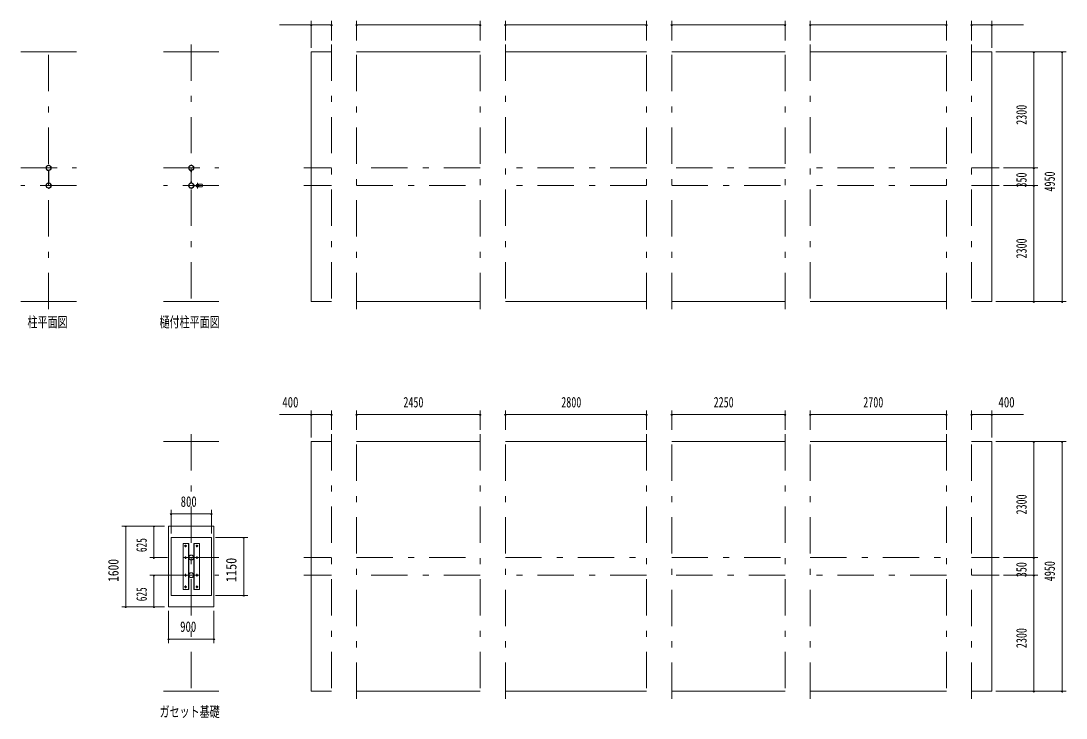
# Model space of a CAD drawing. Units: millimetres, scale not verified. Extents: x -34836 to 34836, y -16800 to 16800.
# Drawn here: x -34836 to -14100, y -12877 to 945 of the extents above; entities that cross this region are included whole.
import ezdxf
from ezdxf.enums import TextEntityAlignment as Align

# ---------------------------------------------------------------- set-up
doc = ezdxf.new("R2010")
doc.units = ezdxf.units.MM
doc.header["$LTSCALE"] = 60
doc.linetypes.add('USER3', pattern=[24, 12, -5, 2, -5])
for name, color, linetype, lineweight in [('0-2_1-08BOLD', 7, 'Continuous', 18), ('0-3_1-28CENTER', 3, 'USER3', 18), ('0-5_1-58DIM', 3, 'Continuous', 18)]:
    doc.layers.add(name, color=color, linetype=linetype, lineweight=lineweight)
doc.styles.add('ＭＳ ゴシック', font='')
doc.styles.get('ＭＳ ゴシック').set_extended_font_data('MS Gothic')

msp = doc.modelspace()

# ---------------------------------------------------------------- linework, layer by layer
at = {"layer": '0-2_1-08BOLD'}
for p, q in [((-33736.12, 330.04), (-34836.13, 330.04)), ((-32006.39, 330.04), (-30906.39, 330.04)), ((-25724.95, 330.04), (-28174.95, 330.04)), ((-22424.95, 330.04), (-25224.95, 330.04)), ((-19674.95, 330.04), (-21924.95, 330.04)), ((-16474.95, 330.04), (-19174.96, 330.04)), ((-34287.53, -2269.17), (-34287.53, -2020.73)), ((-34284.73, -2024.27), (-34287.53, -2024.27)), ((-34284.73, -2020.73), (-34284.73, -2269.17)), ((-34284.73, -2052.27), (-34283.13, -2052.27)), ((-34283.13, -2052.27), (-34283.13, -2022.27)), ((-31457.79, -2269.17), (-31457.79, -2020.73)), ((-31457.79, -2024.27), (-31454.99, -2024.27)), ((-31454.99, -2020.73), (-31454.99, -2269.17)), ((-34287.53, -2265.64), (-34284.73, -2265.64)), ((-31454.99, -2265.64), (-31457.79, -2265.64)), ((-31405.68, -2316.95), (-31359.48, -2316.95)), ((-31359.48, -2322.95), (-31405.68, -2322.95)), ((-31360.88, -2315.35), (-31404.19, -2315.35)), ((-31404.19, -2324.55), (-31360.88, -2324.55)), ((-31322.62, -2292.45), (-31238.04, -2292.45)), ((-31238.04, -2347.45), (-31322.62, -2347.45)), ((-33736.12, -4619.95), (-34836.13, -4619.95)), ((-30906.39, -4619.95), (-32006.39, -4619.95)), ((-28174.95, -4619.95), (-25724.95, -4619.95)), ((-25224.95, -4619.95), (-22424.95, -4619.95)), ((-21924.95, -4619.95), (-19674.95, -4619.95)), ((-19174.96, -4619.95), (-16474.95, -4619.95)), ((-15974.95, -4619.95), (-15574.95, -4619.95)), ((-32006.39, -7395.37), (-30906.39, -7395.37)), ((-25724.95, -7395.37), (-28174.95, -7395.37)), ((-22424.95, -7395.37), (-25224.95, -7395.37)), ((-19674.95, -7395.37), (-21924.95, -7395.37)), ((-16474.95, -7395.37), (-19174.96, -7395.37)), ((-31511.69, -10325.36), (-31511.69, -9415.37)), ((-31401.09, -9415.37), (-31401.09, -10325.36)), ((-32006.39, -12345.36), (-30906.39, -12345.36)), ((-28174.95, -12345.36), (-25724.95, -12345.36)), ((-25224.95, -12345.36), (-22424.95, -12345.36)), ((-21924.95, -12345.36), (-19674.95, -12345.36)), ((-19174.96, -12345.36), (-16474.95, -12345.36)), ((-15974.95, -12345.36), (-15574.95, -12345.36))]:
    msp.add_line(p, q, dxfattribs=at)
for points in [[(-28674.95, 330.04), (-29074.95, 330.04), (-29074.95, -4619.95), (-28674.95, -4619.95)], [(-15574.95, -4619.95), (-15574.95, 330.04), (-15974.95, 330.04)], [(-34289.13, -2022.27), (-34289.13, -2052.27), (-34287.53, -2052.27)], [(-31457.79, -2052.27), (-31459.39, -2052.27), (-31459.39, -2022.27)], [(-31453.39, -2022.27), (-31453.39, -2052.27), (-31454.99, -2052.27)], [(-34287.53, -2237.64), (-34289.13, -2237.64), (-34289.13, -2267.64)], [(-34283.13, -2267.64), (-34283.13, -2237.64), (-34284.73, -2237.64)], [(-31457.79, -2237.64), (-31459.39, -2237.64), (-31459.39, -2267.64)], [(-31453.39, -2267.64), (-31453.39, -2237.64), (-31454.99, -2237.64)], [(-28674.95, -7395.37), (-29074.95, -7395.37), (-29074.95, -12345.36), (-28674.95, -12345.36)], [(-15574.95, -12345.36), (-15574.95, -7395.37), (-15974.95, -7395.37)]]:
    msp.add_lwpolyline(points, dxfattribs=at)
for points in [[(-31006.39, -9070.36), (-31006.39, -10670.37), (-31906.39, -10670.37), (-31906.39, -9070.36)], [(-31056.39, -9295.36), (-31856.39, -9295.36), (-31856.39, -10445.37), (-31056.39, -10445.37)], [(-31507.19, -10325.36), (-31619.19, -10325.36), (-31619.19, -9415.37), (-31507.19, -9415.37)], [(-31293.59, -9415.37), (-31405.59, -9415.37), (-31405.59, -10325.36), (-31293.59, -10325.36)]]:
    msp.add_lwpolyline(points, close=True, dxfattribs=at)
for centre, radius in [((-34286.13, -1969.95), 50.8), ((-34286.13, -1969.95), 46.6), ((-34286.13, -1915.3), 2.25), ((-31456.39, -1969.95), 50.8), ((-31456.39, -1969.95), 46.6), ((-31456.39, -1915.3), 2.25), ((-34286.13, -2319.95), 50.8), ((-34286.13, -2319.95), 46.6), ((-31456.39, -2319.95), 52.4), ((-31456.39, -2319.95), 50.8), ((-31456.39, -2319.95), 46.6), ((-34286.13, -2374.61), 2.25), ((-31511.04, -2319.95), 2.25), ((-31456.39, -2374.61), 2.25), ((-31332.14, -2319.95), 27.5), ((-31300.79, -2319.95), 2.25), ((-31569.19, -9465.37), 14.5), ((-31343.59, -9465.37), 14.5), ((-31569.19, -9695.37), 14.5), ((-31456.39, -9695.37), 50.8), ((-31456.39, -9695.37), 46.6), ((-31343.59, -9695.37), 14.5), ((-31569.19, -10045.36), 14.5), ((-31456.39, -10045.36), 50.8), ((-31456.39, -10045.36), 46.6), ((-31343.59, -10045.36), 14.5), ((-31569.19, -10275.36), 14.5), ((-31343.59, -10275.36), 14.5)]:
    msp.add_circle(centre, radius, dxfattribs=at)
for centre, radius, start, end in [((-34286.13, -1969.95), 52.4, 93.34433, 266.72241), ((-34286.13, -1915.3), 3.85, 322.09248, 270), ((-34286.13, -1969.95), 52.4, 273.28569, 90), ((-31456.39, -1969.95), 52.4, 93.34433, 266.72241), ((-31456.39, -1915.3), 3.85, 322.09248, 270), ((-31456.39, -1969.95), 52.4, 273.28569, 90), ((-34286.13, -2319.95), 52.4, 93.27759, 266.65567), ((-34286.13, -2319.95), 52.4, 270, 86.71431), ((-34286.13, -2374.61), 3.85, 90, 37.90752), ((-31511.04, -2319.95), 3.85, 52.09248, 0), ((-31456.39, -2374.61), 3.85, 90, 37.90752), ((-31332.14, -2319.95), 29.1, 0, 170.90512), ((-31332.14, -2319.95), 29.1, 189.09488, 354.06984), ((-31349.54, -2319.95), 44.9, 19.58864, 37.76454), ((-31349.54, -2319.95), 44.9, 322.23546, 340.41136), ((-31300.79, -2319.95), 3.85, 180, 128.65778), ((-31273.54, -2319.95), 44.9, 322.23546, 37.76454)]:
    msp.add_arc(centre, radius, start, end, dxfattribs=at)
at = {"layer": '0-3_1-28CENTER'}
for p, q in [((-34286.13, -4769.95), (-34286.13, 480.04)), ((-31456.39, 480.04), (-31456.39, -4769.95)), ((-28674.95, 480.04), (-28674.95, -4769.95)), ((-28174.95, -4769.95), (-28174.95, 480.04)), ((-25724.95, -4769.95), (-25724.95, 480.04)), ((-25224.95, 480.04), (-25224.95, -4769.95)), ((-22424.95, -4769.95), (-22424.95, 480.04)), ((-21924.95, -4769.95), (-21924.95, 480.04)), ((-19674.95, -4769.95), (-19674.95, 480.04)), ((-19174.96, 480.04), (-19174.96, -4769.95)), ((-16474.95, -4769.95), (-16474.95, 480.04)), ((-15974.95, 480.04), (-15974.95, -4769.95)), ((-34836.13, -1969.95), (-33736.12, -1969.95)), ((-34274.13, -2037.27), (-34298.13, -2037.27)), ((-32006.39, -1969.95), (-30906.39, -1969.95)), ((-31444.39, -2037.27), (-31468.39, -2037.27)), ((-28674.95, -1969.96), (-29224.95, -1969.96)), ((-25724.95, -1969.96), (-28174.95, -1969.96)), ((-22424.95, -1969.96), (-25224.95, -1969.96)), ((-19674.95, -1969.96), (-21924.95, -1969.96)), ((-16474.95, -1969.96), (-19174.96, -1969.96)), ((-15974.95, -1969.96), (-15424.95, -1969.96)), ((-34298.13, -2252.64), (-34274.13, -2252.64)), ((-31468.39, -2252.64), (-31444.39, -2252.64)), ((-31332.14, -2374.95), (-31332.14, -2264.95)), ((-33736.12, -2319.95), (-34836.13, -2319.95)), ((-30906.39, -2319.95), (-32006.39, -2319.95)), ((-31382.62, -2309.19), (-31382.62, -2330.71)), ((-29224.95, -2319.95), (-28674.95, -2319.95)), ((-28174.95, -2319.95), (-25724.95, -2319.95)), ((-22424.95, -2319.95), (-25224.95, -2319.95)), ((-21924.95, -2319.95), (-19674.95, -2319.95)), ((-16474.95, -2319.95), (-19174.96, -2319.95)), ((-15424.95, -2319.95), (-15974.95, -2319.95)), ((-31456.39, -7245.37), (-31456.39, -12495.36)), ((-28674.95, -7245.37), (-28674.95, -12495.36)), ((-28174.95, -12495.36), (-28174.95, -7245.37)), ((-25724.95, -7245.37), (-25724.95, -12495.36)), ((-25224.95, -12495.36), (-25224.95, -7245.37)), ((-22424.95, -7245.37), (-22424.95, -12495.36)), ((-21924.95, -12495.36), (-21924.95, -7245.37)), ((-19674.95, -7245.37), (-19674.95, -12495.36)), ((-19174.96, -12495.36), (-19174.96, -7245.37)), ((-16474.95, -7245.37), (-16474.95, -12495.36)), ((-15974.95, -12495.36), (-15974.95, -7245.37)), ((-31594.19, -9465.37), (-31544.19, -9465.37)), ((-31569.19, -9490.37), (-31569.19, -9440.37)), ((-31368.59, -9465.37), (-31318.59, -9465.37)), ((-31343.59, -9440.37), (-31343.59, -9490.37)), ((-30906.39, -9695.37), (-32006.39, -9695.37)), ((-31569.19, -9720.37), (-31569.19, -9670.36)), ((-31343.59, -9670.36), (-31343.59, -9720.37)), ((-29224.95, -9695.37), (-28674.95, -9695.37)), ((-28174.95, -9695.37), (-25724.95, -9695.37)), ((-25224.95, -9695.37), (-22424.95, -9695.37)), ((-21924.95, -9695.37), (-19674.95, -9695.37)), ((-19174.96, -9695.37), (-16474.95, -9695.37)), ((-15974.95, -9695.37), (-15424.95, -9695.37)), ((-32006.39, -10045.36), (-30906.39, -10045.36)), ((-31569.19, -10020.36), (-31569.19, -10070.36)), ((-31343.59, -10070.36), (-31343.59, -10020.36)), ((-28674.95, -10045.37), (-29224.95, -10045.37)), ((-25724.95, -10045.37), (-28174.95, -10045.37)), ((-22424.95, -10045.37), (-25224.95, -10045.37)), ((-19674.95, -10045.37), (-21924.95, -10045.37)), ((-16474.95, -10045.37), (-19174.96, -10045.37)), ((-15424.95, -10045.37), (-15974.95, -10045.37)), ((-31594.19, -10275.36), (-31544.19, -10275.36)), ((-31569.19, -10250.36), (-31569.19, -10300.36)), ((-31318.59, -10275.36), (-31368.59, -10275.36)), ((-31343.59, -10300.36), (-31343.59, -10250.36))]:
    msp.add_line(p, q, dxfattribs=at)
at = {"layer": '0-5_1-58DIM'}
for p, q in [((-28674.95, 865.04), (-29702.95, 865.04)), ((-29058.95, 865.04), (-29090.95, 865.04)), ((-29074.95, 410.04), (-29074.95, 945.04)), ((-29074.95, 865.04), (-28674.95, 865.04)), ((-28658.95, 865.04), (-28690.95, 865.04)), ((-28674.95, 945.04), (-28674.95, 560.04)), ((-28158.95, 865.04), (-28190.95, 865.04)), ((-28174.95, 560.04), (-28174.95, 945.04)), ((-28174.95, 865.04), (-25724.95, 865.04)), ((-25708.95, 865.04), (-25740.95, 865.04)), ((-25724.95, 560.04), (-25724.95, 945.04)), ((-25208.95, 865.04), (-25240.95, 865.04)), ((-25224.95, 945.04), (-25224.95, 560.04)), ((-25224.95, 865.04), (-22424.95, 865.04)), ((-22408.95, 865.04), (-22440.95, 865.04)), ((-22424.95, 560.04), (-22424.95, 945.04)), ((-21908.95, 865.04), (-21940.95, 865.04)), ((-21924.95, 560.04), (-21924.95, 945.04)), ((-21924.95, 865.04), (-19674.95, 865.04)), ((-19658.95, 865.04), (-19690.95, 865.04)), ((-19674.95, 560.04), (-19674.95, 945.04)), ((-19158.96, 865.04), (-19190.96, 865.04)), ((-19174.96, 945.04), (-19174.96, 560.04)), ((-19174.96, 865.04), (-16474.95, 865.04)), ((-16458.95, 865.04), (-16490.95, 865.04)), ((-16474.95, 560.04), (-16474.95, 945.04)), ((-15958.95, 865.04), (-15990.95, 865.04)), ((-15974.95, 945.04), (-15974.95, 560.04)), ((-15974.95, 865.04), (-15574.95, 865.04)), ((-15558.95, 865.04), (-15590.95, 865.04)), ((-15574.95, 945.04), (-15574.95, 410.04)), ((-14946.94, 865.04), (-15574.95, 865.04)), ((-15494.95, 330.04), (-14099.95, 330.04)), ((-14723.95, 330.04), (-14755.95, 330.04)), ((-14739.95, -1969.96), (-14739.95, 330.04)), ((-14163.95, 330.04), (-14195.95, 330.04)), ((-14179.95, 330.04), (-14179.95, -4619.95)), ((-15344.95, -1969.96), (-14659.95, -1969.96)), ((-14723.95, -1969.96), (-14755.95, -1969.96)), ((-14739.95, -2319.95), (-14739.95, -1969.96)), ((-14659.95, -2319.95), (-15344.95, -2319.95)), ((-14723.95, -2319.95), (-14755.95, -2319.95)), ((-14739.95, -4619.95), (-14739.95, -2319.95)), ((-15494.95, -4619.95), (-14099.95, -4619.95)), ((-14723.95, -4619.95), (-14755.95, -4619.95)), ((-14163.95, -4619.95), (-14195.95, -4619.95)), ((-29074.95, -7315.37), (-29074.95, -6780.37)), ((-28674.95, -6780.37), (-28674.95, -7165.37)), ((-28174.95, -7165.37), (-28174.95, -6780.37)), ((-25724.95, -6780.37), (-25724.95, -7165.37)), ((-25224.95, -7165.37), (-25224.95, -6780.37)), ((-22424.95, -6780.37), (-22424.95, -7165.37)), ((-21924.95, -7165.37), (-21924.95, -6780.37)), ((-19674.95, -6780.37), (-19674.95, -7165.37)), ((-19174.96, -7165.37), (-19174.96, -6780.37)), ((-16474.95, -6780.37), (-16474.95, -7165.37)), ((-15974.95, -7165.37), (-15974.95, -6780.37)), ((-15574.95, -6780.37), (-15574.95, -7315.37)), ((-29074.95, -6860.37), (-29702.95, -6860.37)), ((-29058.95, -6860.37), (-29090.95, -6860.37)), ((-29074.95, -6860.37), (-28674.95, -6860.37)), ((-28658.95, -6860.37), (-28690.95, -6860.37)), ((-28158.95, -6860.37), (-28190.95, -6860.37)), ((-28174.95, -6860.37), (-25724.95, -6860.37)), ((-25708.95, -6860.37), (-25740.95, -6860.37)), ((-25208.95, -6860.37), (-25240.95, -6860.37)), ((-25224.95, -6860.37), (-22424.95, -6860.37)), ((-22408.95, -6860.37), (-22440.95, -6860.37)), ((-21908.95, -6860.37), (-21940.95, -6860.37)), ((-21924.95, -6860.37), (-19674.95, -6860.37)), ((-19658.95, -6860.37), (-19690.95, -6860.37)), ((-19158.96, -6860.37), (-19190.96, -6860.37)), ((-19174.96, -6860.37), (-16474.95, -6860.37)), ((-16458.95, -6860.37), (-16490.95, -6860.37)), ((-15958.95, -6860.37), (-15990.95, -6860.37)), ((-15974.95, -6860.37), (-15574.95, -6860.37)), ((-15558.95, -6860.37), (-15590.95, -6860.37)), ((-15574.95, -6860.37), (-14946.95, -6860.37)), ((-15494.95, -7395.37), (-14099.95, -7395.37)), ((-14723.95, -7395.37), (-14755.95, -7395.37)), ((-14739.95, -9695.37), (-14739.95, -7395.37)), ((-14163.95, -7395.37), (-14195.95, -7395.37)), ((-14179.95, -7395.37), (-14179.95, -12345.36)), ((-31840.39, -8830.36), (-31872.39, -8830.36)), ((-31856.39, -9215.36), (-31856.39, -8750.36)), ((-31856.39, -8830.36), (-31056.39, -8830.36)), ((-31040.39, -8830.36), (-31072.39, -8830.36)), ((-31056.39, -8750.36), (-31056.39, -9215.36)), ((-32836.4, -9070.36), (-31986.39, -9070.36)), ((-32740.4, -9070.36), (-32772.4, -9070.36)), ((-32756.4, -9070.36), (-32756.4, -10670.37)), ((-32180.39, -9070.36), (-32212.39, -9070.36)), ((-32196.39, -9070.36), (-32196.39, -9695.37)), ((-30976.39, -9295.36), (-30336.39, -9295.36)), ((-30400.39, -9295.36), (-30432.39, -9295.36)), ((-30416.39, -9295.36), (-30416.39, -10445.37)), ((-31986.39, -9695.37), (-32276.39, -9695.37)), ((-32180.39, -9695.37), (-32212.39, -9695.37)), ((-15344.95, -9695.37), (-14659.95, -9695.37)), ((-14723.95, -9695.37), (-14755.95, -9695.37)), ((-14739.95, -10045.37), (-14739.95, -9695.37)), ((-31986.39, -10045.36), (-32276.39, -10045.36)), ((-32180.39, -10045.36), (-32212.39, -10045.36)), ((-32196.39, -10045.36), (-32196.39, -10670.37)), ((-14659.95, -10045.37), (-15344.95, -10045.37)), ((-14723.95, -10045.37), (-14755.95, -10045.37)), ((-14739.95, -12345.36), (-14739.95, -10045.37)), ((-30336.39, -10445.37), (-30976.39, -10445.37)), ((-30400.39, -10445.37), (-30432.39, -10445.37)), ((-31986.39, -10670.37), (-32836.4, -10670.37)), ((-32740.4, -10670.37), (-32772.4, -10670.37)), ((-32180.39, -10670.37), (-32212.39, -10670.37)), ((-31906.39, -11390.37), (-31906.39, -10750.37)), ((-31006.39, -10750.37), (-31006.39, -11390.37)), ((-31890.39, -11310.37), (-31922.39, -11310.37)), ((-31906.39, -11310.37), (-31006.39, -11310.37)), ((-30990.39, -11310.37), (-31022.39, -11310.37)), ((-14099.95, -12345.36), (-15494.95, -12345.36)), ((-14723.95, -12345.36), (-14755.95, -12345.36)), ((-14163.95, -12345.36), (-14195.95, -12345.36))]:
    msp.add_line(p, q, dxfattribs=at)
for centre in [(-29074.95, 865.04), (-28674.95, 865.04), (-28174.95, 865.04), (-25724.95, 865.04), (-25224.95, 865.04), (-22424.95, 865.04), (-21924.95, 865.04), (-19674.95, 865.04), (-19174.96, 865.04), (-16474.95, 865.04), (-15974.95, 865.04), (-15574.95, 865.04), (-14739.95, 330.04), (-14179.95, 330.04), (-14739.95, -1969.96), (-14739.95, -2319.95), (-14739.95, -4619.95), (-14179.95, -4619.95), (-29074.95, -6860.37), (-28674.95, -6860.37), (-28174.95, -6860.37), (-25724.95, -6860.37), (-25224.95, -6860.37), (-22424.95, -6860.37), (-21924.95, -6860.37), (-19674.95, -6860.37), (-19174.96, -6860.37), (-16474.95, -6860.37), (-15974.95, -6860.37), (-15574.95, -6860.37), (-14739.95, -7395.37), (-14179.95, -7395.37), (-31856.39, -8830.36), (-31056.39, -8830.36), (-32756.4, -9070.36), (-32196.39, -9070.36), (-30416.39, -9295.36), (-32196.39, -9695.37), (-14739.95, -9695.37), (-32196.39, -10045.36), (-14739.95, -10045.37), (-30416.39, -10445.37), (-32756.4, -10670.37), (-32196.39, -10670.37), (-31906.39, -11310.37), (-31006.39, -11310.37), (-14739.95, -12345.36), (-14179.95, -12345.36)]:
    msp.add_arc(centre, 16, 180, 0, dxfattribs=at)

# ---------------------------------------------------------------- texts
at = {"layer": '0-5_1-58DIM', "color": 7, "style": 'ＭＳ ゴシック'}
for s, width, p in [('2300', 0.7, (-14819.95, -1114.25)), ('350', 0.7, (-14819.95, -2358.19)), ('4950', 0.7, (-14259.95, -2437.04)), ('2300', 0.7, (-14819.95, -3764.25)), ('2300', 0.7, (-14819.95, -8839.67)), ('625', 0.65, (-32276.39, -9585.77)), ('1600', 0.8, (-32836.4, -10176.79)), ('1150', 0.85, (-30496.39, -10180.86)), ('350', 0.7, (-14819.95, -10083.6)), ('4950', 0.7, (-14259.95, -10162.45)), ('625', 0.65, (-32276.39, -10560.77)), ('2300', 0.7, (-14819.95, -11489.66))]:
    msp.add_text(s, height=208.4, rotation=90, dxfattribs=dict(at, width=width)).set_placement(p, align=Align.BOTTOM_LEFT)
for s, width, p in [('柱平面図', 0.7, (-34706.13, -5191.52)), ('樋付柱平面図', 0.7, (-32086.39, -5191.52)), ('400', 0.75, (-29649.15, -6780.37)), ('2450', 0.7, (-27247.56, -6780.37)), ('2800', 0.7, (-24114.98, -6780.37)), ('2250', 0.7, (-21092.04, -6780.37)), ('2700', 0.7, (-18123.52, -6780.37)), ('400', 0.75, (-15441.15, -6780.37)), ('800', 0.75, (-31666.65, -8750.36)), ('900', 0.75, (-31676.59, -11230.37)), ('ガセット基礎', 0.7, (-32086.39, -12916.94))]:
    msp.add_text(s, height=208.4, dxfattribs=dict(at, width=width)).set_placement(p, align=Align.BOTTOM_LEFT)

doc.saveas('drawing.dxf')
